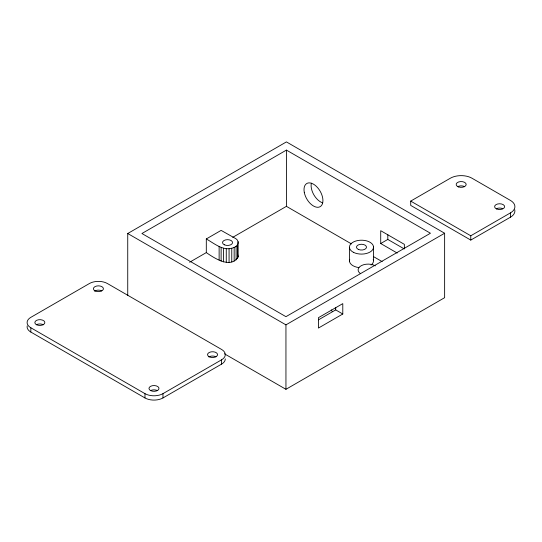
<?xml version="1.0" encoding="UTF-8"?>
<svg xmlns="http://www.w3.org/2000/svg" width="542" height="542" viewBox="0 0 542 542"><rect width="100%" height="100%" fill="white"/><g stroke="black" fill="none" stroke-linecap="round" stroke-linejoin="round"><path stroke-width="0.81" d="M206.306 238.947C214.51 243.575 224.022 252.064 234.158 247.409C237.985 246.298 239.815 241.014 235.939 238.731L221.122 230.391L206.306 238.947L206.306 252.599C213.975 257.904 230.851 269.225 238.162 256.935L238.128 241.671M127.736 295.451L127.736 233.514L286.42 141.902L444.63 233.243L444.63 297.687L285.946 389.305L224.422 353.784M286.42 150.093L141.923 233.514L285.946 316.67L430.443 233.243L286.42 150.093L286.42 206.346L351.487 243.914M189.612 262.24L206.306 252.599M232.735 237.342L286.42 206.346M410.707 201.102L450.355 178.216A15.291 8.828 0 0 1 471.98 178.216L510.422 200.411A15.291 8.828 0 0 1 510.422 212.898L510.422 217.2L470.774 240.086L410.707 205.404L410.707 201.102L470.774 235.784L510.422 212.898M404.359 248.358L404.359 244.347L380.714 230.696L380.714 243.527L387.808 239.435L404.291 248.947M30.833 327.754L144.965 393.641A12.744 7.358 0 0 0 162.979 393.641L221.549 359.834A12.744 7.358 0 0 0 221.549 349.427L107.418 283.534A12.744 7.358 0 0 0 89.396 283.534L30.833 317.348A12.744 7.358 0 0 0 30.833 327.754L30.833 332.05L144.965 397.943A12.744 7.358 0 0 0 162.979 397.943L221.549 364.129A12.744 7.358 0 0 0 225.282 358.926M127.736 233.514L285.946 324.861L444.63 233.243M318.5 319.827L335.694 309.902L342.788 314.001L342.788 303.622L318.432 317.687L318.432 328.059L342.788 314.001M380.714 243.527L397.191 253.046M373.418 256.576L382.191 261.637M237.62 254.293L238.162 256.935M470.774 235.784L470.774 240.086M387.808 234.618L387.808 239.435M373.513 246.834L373.513 260.485M349.454 247.47L349.454 261.122M335.694 307.51L335.694 309.902M285.946 324.861L285.946 389.305M237.477 244.848L237.477 258.5M236.109 246.258L236.109 259.909M234.158 247.409L234.158 261.061M231.759 248.236L231.759 261.888M229.07 248.67L229.07 262.328M226.271 248.69L226.271 262.348M223.568 248.297L223.568 261.949M221.549 359.834L221.549 364.129M221.129 247.504L221.129 261.163M219.131 246.38L219.131 260.031M162.979 393.641L162.979 397.943M144.965 393.641L144.965 397.943M373.235 259.279A12.039 6.951 0 0 1 371.046 265.024M358.906 267.592A12.039 6.951 0 0 1 349.726 259.313M322.72 202.871A13.381 7.724 60 0 1 311.345 183.196M360.349 273.554A10.034 5.793 0 0 1 361.48 265.566A10.034 5.793 0 0 1 375.349 265.871M332.232 311.372A10.704 6.179 0 0 1 331.25 309.861M514.771 209.801A15.291 8.828 0 0 1 510.422 217.2M496.513 208.677A5.014 2.9 0 0 1 502.624 208.636M457.624 186.705A5.014 2.9 0 0 1 464.718 186.712M30.833 332.05A12.744 7.358 0 0 1 27.208 325.891M36.294 324.8A5.014 2.9 0 0 1 43.387 324.8M151.083 390.376A5.014 2.9 0 0 1 157.187 390.518M208.873 356.954A5.014 2.9 0 0 1 215.96 356.812M94.64 291.129A5.014 2.9 0 0 1 101.72 290.858M358.689 249.557A5.014 2.9 0 0 0 366.487 247.342A5.014 2.9 0 0 0 359.271 244.55A5.014 2.9 0 0 0 358.689 249.557M353.37 252.287A12.039 6.951 0 0 0 373.242 248.636A12.039 6.951 0 0 0 357.835 240.526A12.039 6.951 0 0 0 353.37 252.287M304.258 192.261A13.381 7.724 60 0 0 319.943 206.787A13.381 7.724 60 0 0 316.203 186.204A13.381 7.724 60 0 0 304.258 192.261M224.381 244.808A5.014 2.9 0 0 0 232.491 243.006A5.014 2.9 0 0 0 225.729 239.855A5.014 2.9 0 0 0 224.381 244.808M496.594 208.968A5.014 2.9 0 0 0 504.588 207.003A5.014 2.9 0 0 0 497.644 203.988A5.014 2.9 0 0 0 496.594 208.968M458.654 186.963A5.014 2.9 0 0 0 466.181 184.463A5.014 2.9 0 0 0 458.661 181.949A5.014 2.9 0 0 0 458.654 186.963M150.764 390.667A5.014 2.9 0 0 0 158.914 388.932A5.014 2.9 0 0 0 152.241 385.721A5.014 2.9 0 0 0 150.764 390.667M209.117 356.744A5.014 2.9 0 0 0 217.43 355.281A5.014 2.9 0 0 0 211.075 351.86A5.014 2.9 0 0 0 209.117 356.744M95.101 290.912A5.014 2.9 0 0 0 103.332 289.299A5.014 2.9 0 0 0 96.801 285.993A5.014 2.9 0 0 0 95.101 290.912M36.294 324.597A5.014 2.9 0 0 0 44.688 323.296A5.014 2.9 0 0 0 38.543 319.753A5.014 2.9 0 0 0 36.294 324.597"/></g></svg>
